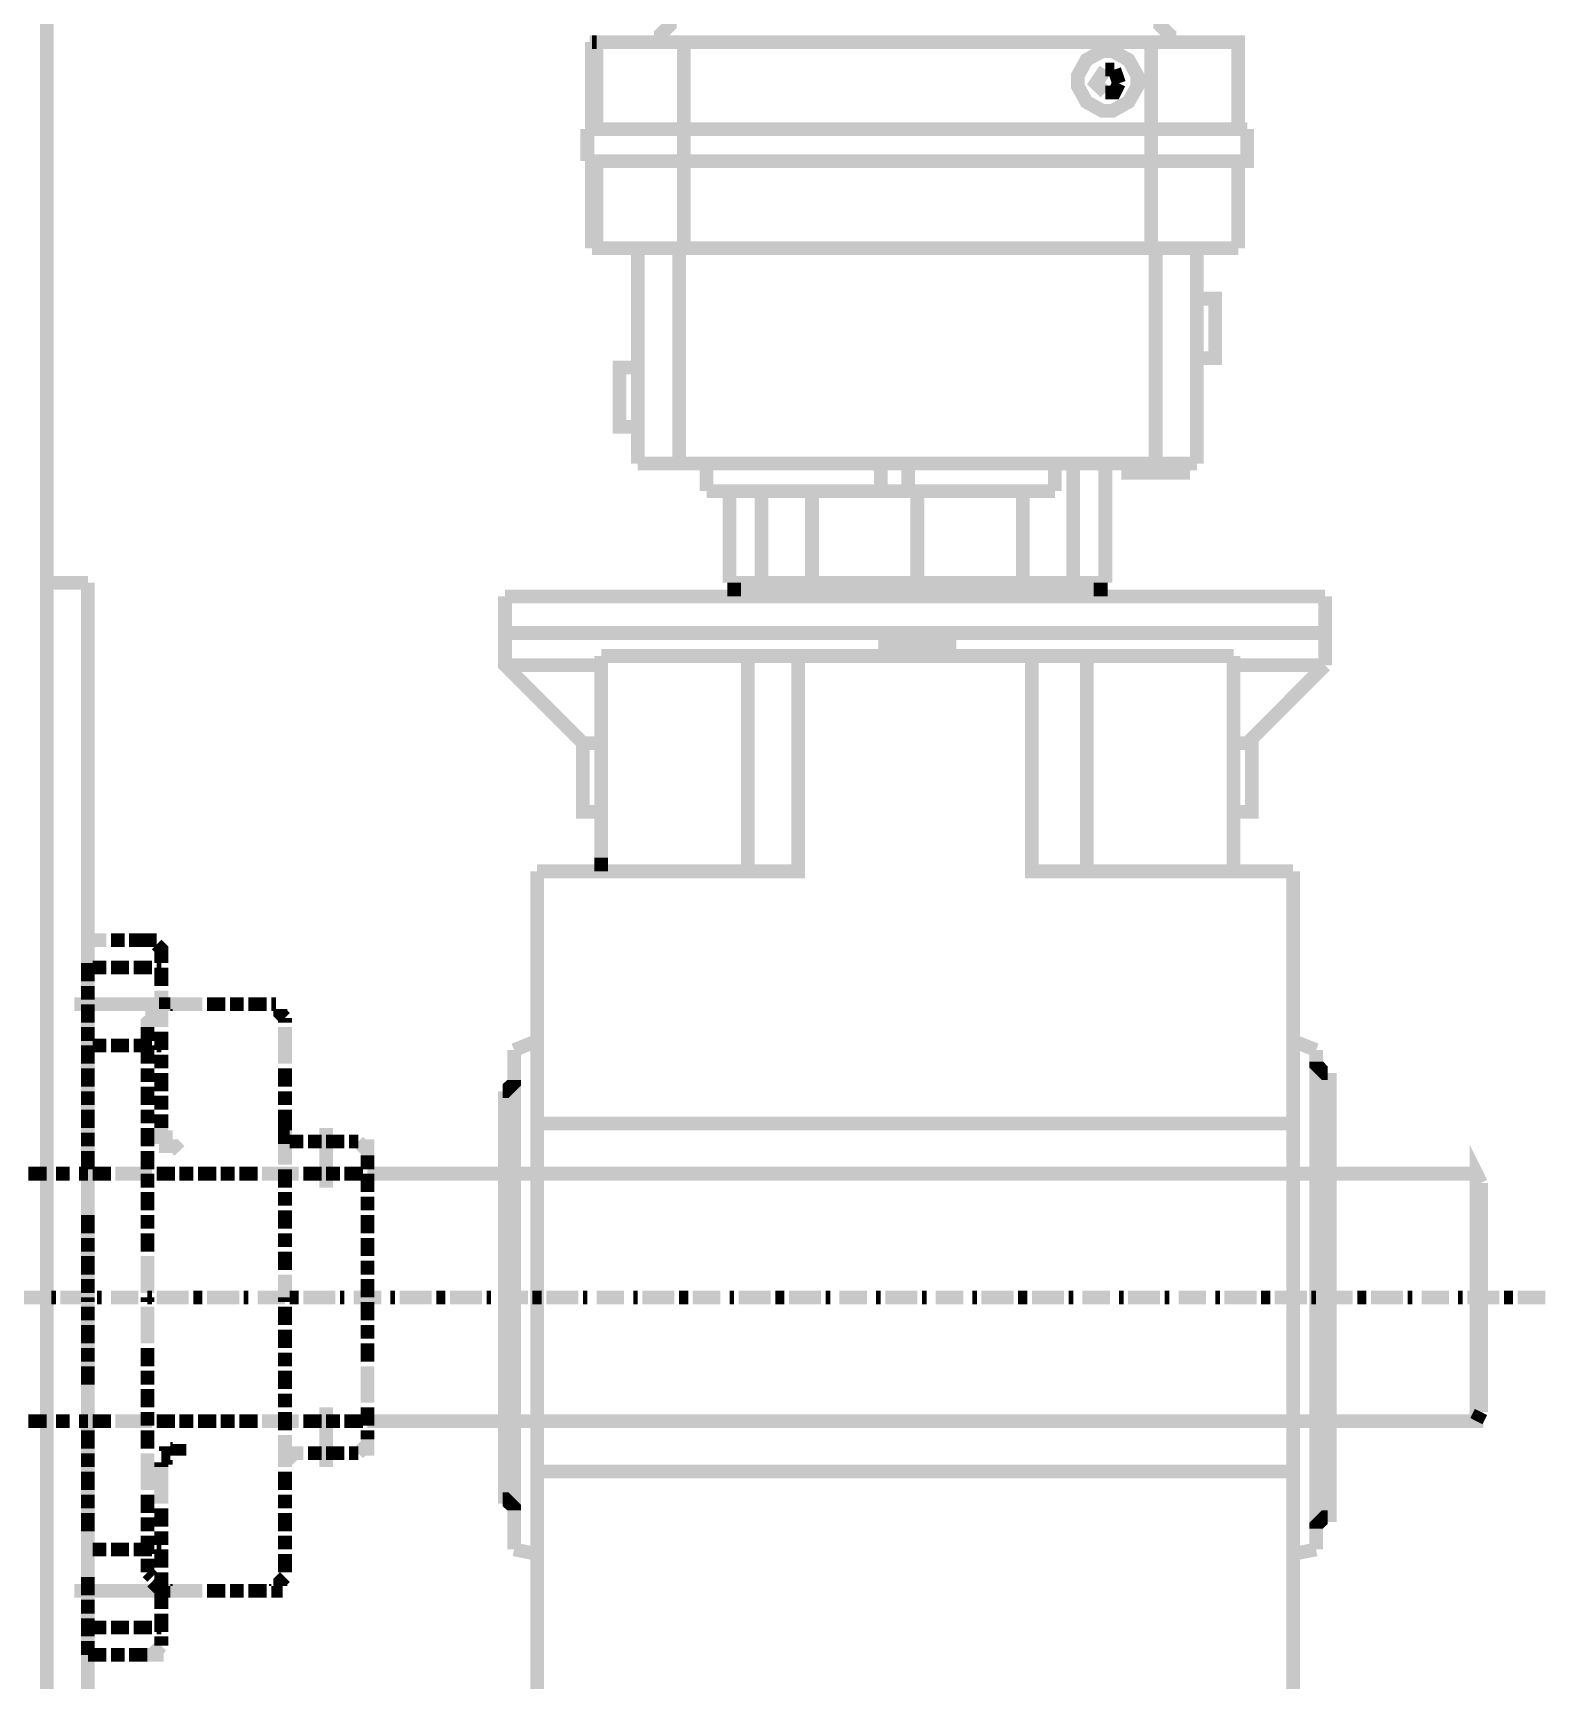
# Model space of a CAD drawing. Extents: x -2.4 to 13.4, y -16 to -5.
# Drawn here: x 7.057 to 7.61, y -8.233 to -7.634 of the extents above; entities that cross this region are included whole.
import ezdxf

# ---------------------------------------------------------------- set-up
doc = ezdxf.new("R2010")
doc.units = 0
doc.header["$MEASUREMENT"] = 0

msp = doc.modelspace()

# ---------------------------------------------------------------- linework, layer by layer
at = {"color": 0, "const_width": 0.005}
for points in [[(7.06203, -12.95219), (7.06203, -7.21884)], [(7.28284, -7.63551), (7.28425, -7.63551), (7.28864, -7.63112), (7.28864, -7.62966)], [(7.46697, -7.62966), (7.46697, -7.63112), (7.47138, -7.63551), (7.47284, -7.63551)], [(7.262, -7.6372), (7.26032, -7.6372)], [(7.26032, -7.6372), (7.26032, -7.66883)], [(7.262, -7.66883), (7.262, -7.6372), (7.2937, -7.6372), (7.2937, -7.66883), (7.2937, -7.68049), (7.2937, -7.71218)], [(7.2937, -7.6372), (7.46367, -7.6372), (7.46367, -7.66883)], [(7.49535, -7.66883), (7.49535, -7.6372), (7.49535, -7.6372), (7.46367, -7.6372)], [(7.49535, -7.66883), (7.49535, -7.6372)], [(7.44702, -7.65554), (7.44364, -7.65218), (7.44702, -7.64718)], [(7.44702, -7.64718), (7.45032, -7.64718)], [(7.45032, -7.64718), (7.452, -7.65218)], [(7.452, -7.65218), (7.45032, -7.65554), (7.44702, -7.65554)], [(7.25864, -7.66883), (7.25864, -7.66883), (7.2937, -7.66883)], [(7.25864, -7.68049), (7.25864, -7.68049), (7.2937, -7.68049), (7.46367, -7.68049), (7.49866, -7.68049), (7.49866, -7.68049), (7.49866, -7.66883)], [(7.25864, -7.66883), (7.25864, -7.68049)], [(7.25864, -7.66883), (7.25864, -7.68049)], [(7.49866, -7.66883), (7.49866, -7.66883), (7.46367, -7.66883), (7.2937, -7.66883)], [(7.46367, -7.66883), (7.46367, -7.68049)], [(7.49866, -7.68049), (7.49866, -7.66883)], [(7.26032, -7.71218), (7.262, -7.71218), (7.262, -7.68049)], [(7.26032, -7.68049), (7.26032, -7.71218)], [(7.46367, -7.68049), (7.46367, -7.71218)], [(7.49535, -7.68049), (7.49535, -7.71218)], [(7.49535, -7.71218), (7.49535, -7.68049)], [(7.49535, -7.71218), (7.49535, -7.71218), (7.46367, -7.71218), (7.2937, -7.71218), (7.262, -7.71218)], [(7.27697, -7.79052), (7.27697, -7.71218)], [(7.292, -7.71218), (7.292, -7.79052)], [(7.46535, -7.79052), (7.46535, -7.71218)], [(7.48032, -7.71218), (7.48032, -7.79052)], [(7.48032, -7.73051), (7.487, -7.73051), (7.487, -7.74049), (7.487, -7.75216), (7.48032, -7.75216)], [(7.27697, -7.77718), (7.27036, -7.77718), (7.27036, -7.75552), (7.27697, -7.75552)], [(7.48032, -7.79052), (7.46535, -7.79052), (7.292, -7.79052), (7.27697, -7.79052)], [(7.30199, -7.79052), (7.30199, -7.8005)], [(7.36536, -7.79052), (7.36536, -7.8005)], [(7.37534, -7.8005), (7.37534, -7.79052)], [(7.42867, -7.8005), (7.42867, -7.79052)], [(7.43535, -7.79052), (7.43535, -7.83387)], [(7.44702, -7.83387), (7.44702, -7.79052)], [(7.47534, -7.79052), (7.47534, -7.79383), (7.45531, -7.79383), (7.45531, -7.79052)], [(7.42867, -7.8005), (7.37534, -7.8005), (7.36536, -7.8005), (7.30199, -7.8005)], [(7.31035, -7.8005), (7.31035, -7.83387)], [(7.34035, -7.83387), (7.32202, -7.83387), (7.32202, -7.8005)], [(7.34035, -7.8005), (7.34035, -7.83387), (7.37865, -7.83387)], [(7.37865, -7.83387), (7.37865, -7.8005)], [(7.417, -7.8005), (7.417, -7.83387)], [(7.06203, -7.83387), (7.077, -7.83387)], [(7.06203, -8.35551), (7.077, -8.35551), (7.077, -7.83387)], [(7.2287, -7.83886), (7.37865, -7.83886), (7.52697, -7.83886)], [(7.2287, -7.83886), (7.2287, -7.85215)], [(7.32202, -7.83387), (7.31035, -7.83387)], [(7.31203, -7.83387), (7.31203, -7.83886)], [(7.32202, -7.83387), (7.37865, -7.83387), (7.43535, -7.83387)], [(7.44702, -7.83387), (7.43535, -7.83387)], [(7.44534, -7.83886), (7.44534, -7.83387)], [(7.52697, -7.85215), (7.52697, -7.83886)], [(7.37865, -7.85215), (7.2287, -7.85215)], [(7.2287, -7.85215), (7.2287, -7.86387), (7.25702, -7.89219)], [(7.52697, -7.85215), (7.37865, -7.85215), (7.2287, -7.85215)], [(7.39032, -7.86051), (7.39032, -7.85551), (7.36699, -7.85551), (7.36699, -7.86051)], [(7.52697, -7.86387), (7.52697, -7.85215)], [(7.51532, -7.93884), (7.42032, -7.93884), (7.42032, -7.86051), (7.33536, -7.86051), (7.33536, -7.93884), (7.24036, -7.93884)], [(7.26368, -7.93884), (7.26368, -7.86051)], [(7.33536, -7.86051), (7.31702, -7.86051), (7.26368, -7.86051)], [(7.31702, -7.93884), (7.31702, -7.86051)], [(7.49367, -7.86051), (7.44034, -7.86051), (7.42032, -7.86051)], [(7.44034, -7.93884), (7.44034, -7.86051)], [(7.49367, -7.93884), (7.49367, -7.86051)], [(7.26368, -7.86387), (7.2287, -7.86387)], [(7.52697, -7.86387), (7.49367, -7.86387)], [(7.49866, -7.89219), (7.52697, -7.86387)], [(7.26368, -7.9172), (7.25702, -7.9172), (7.25702, -7.89219), (7.26368, -7.89219)], [(7.49367, -7.89219), (7.50034, -7.89219), (7.50034, -7.90554), (7.50034, -7.9172), (7.49367, -7.9172)], [(7.26368, -7.93386), (7.26368, -7.93884)], [(7.24036, -8.15716), (7.24036, -8.14549), (7.24036, -8.0422), (7.24036, -8.03054), (7.24036, -7.93884)], [(7.51532, -7.93884), (7.51532, -8.03054), (7.51532, -8.0422), (7.51532, -8.14549), (7.51532, -8.15716)], [(7.08367, -7.96386), (7.08199, -7.96386), (7.08031, -7.96386), (7.07868, -7.96386), (7.077, -7.96386), (7.077, -7.96548), (7.077, -7.96716), (7.077, -7.96884), (7.077, -7.97054)], [(7.09035, -7.96386), (7.08867, -7.96386), (7.08699, -7.96386), (7.08536, -7.96386)], [(7.09865, -7.96386), (7.09702, -7.96386), (7.09534, -7.96386), (7.09366, -7.96386), (7.09197, -7.96386)], [(7.10202, -7.96386), (7.10034, -7.96386), (7.09865, -7.96386)], [(7.1037, -7.96884), (7.1037, -7.96716), (7.10202, -7.96548)], [(7.1037, -7.96884), (7.1037, -7.97054), (7.1037, -7.97216)], [(7.077, -7.97216), (7.077, -7.97384), (7.077, -7.97552), (7.077, -7.97715), (7.077, -7.97883)], [(7.08367, -7.97384), (7.08199, -7.97384), (7.08031, -7.97384), (7.07868, -7.97384)], [(7.09197, -7.97384), (7.09035, -7.97384), (7.08867, -7.97384), (7.08699, -7.97384), (7.08536, -7.97384)], [(7.10034, -7.97384), (7.09865, -7.97384), (7.09702, -7.97384), (7.09534, -7.97384), (7.09366, -7.97384)], [(7.1037, -7.97384), (7.10202, -7.97384)], [(7.1037, -7.97384), (7.1037, -7.97552), (7.1037, -7.97715), (7.1037, -7.97883), (7.1037, -7.98051)], [(7.077, -7.98051), (7.077, -7.98219), (7.077, -7.98383), (7.077, -7.98551)], [(7.1037, -7.98219), (7.1037, -7.98383), (7.1037, -7.98551), (7.1037, -7.98719), (7.1037, -7.98887), (7.1037, -7.99049), (7.1037, -7.99218), (7.1037, -7.99386), (7.1037, -7.99548)], [(7.10868, -7.98719), (7.07202, -7.98719)], [(7.077, -7.98719), (7.077, -7.98887), (7.077, -7.99049), (7.077, -7.99218), (7.077, -7.99386)], [(7.1037, -7.98887), (7.10202, -7.98887), (7.10202, -7.99049), (7.10034, -7.99049), (7.10034, -7.99218), (7.09865, -7.99386), (7.09865, -7.99548)], [(7.107, -7.98719), (7.10532, -7.98719), (7.10532, -7.98887)], [(7.11867, -7.98719), (7.11699, -7.98719), (7.11536, -7.98719), (7.11368, -7.98719), (7.112, -7.98719), (7.11031, -7.98719), (7.10868, -7.98719), (7.107, -7.98719), (7.10532, -7.98719)], [(7.12703, -7.98719), (7.12534, -7.98719), (7.12366, -7.98719), (7.12197, -7.98719), (7.12035, -7.98719)], [(7.13364, -7.98719), (7.13202, -7.98719), (7.13034, -7.98719), (7.12865, -7.98719)], [(7.142, -7.98719), (7.14032, -7.98719), (7.13868, -7.98719), (7.137, -7.98719), (7.13532, -7.98719)], [(7.14536, -7.98719), (7.14368, -7.98719)], [(7.14867, -7.99218), (7.14699, -7.99049), (7.14699, -7.98887)], [(7.14867, -7.99218), (7.14867, -7.99386)], [(7.077, -7.99548), (7.077, -7.99718), (7.077, -7.99886), (7.077, -8.00054)], [(7.09865, -7.99548), (7.09865, -7.99718), (7.09865, -7.99886), (7.09865, -8.00054)], [(7.1037, -7.99718), (7.1037, -7.99886), (7.1037, -8.00054), (7.1037, -8.00216), (7.1037, -8.00384)], [(7.14867, -7.99548), (7.14867, -7.99718), (7.14867, -7.99886), (7.14867, -8.00054), (7.14867, -8.00216), (7.14867, -8.00384), (7.14867, -8.00552), (7.14867, -8.00715), (7.14867, -8.00883)], [(7.24036, -8.00054), (7.232, -8.00384)], [(7.52367, -8.00384), (7.51532, -8.00054)], [(7.077, -8.00216), (7.077, -8.00384), (7.077, -8.00552), (7.077, -8.00715), (7.077, -8.00883)], [(7.08367, -8.00216), (7.08199, -8.00216), (7.08031, -8.00216), (7.07868, -8.00216)], [(7.09197, -8.00216), (7.09035, -8.00216), (7.08867, -8.00216), (7.08699, -8.00216), (7.08536, -8.00216)], [(7.10034, -8.00216), (7.09865, -8.00216), (7.09702, -8.00216), (7.09534, -8.00216), (7.09366, -8.00216)], [(7.09865, -8.00216), (7.09865, -8.00384), (7.09865, -8.00552), (7.09865, -8.00715), (7.09865, -8.00883)], [(7.1037, -8.00216), (7.10202, -8.00216)], [(7.1037, -8.00552), (7.1037, -8.00715), (7.1037, -8.00883), (7.1037, -8.01051)], [(7.232, -8.00384), (7.232, -8.18548)], [(7.52367, -8.00384), (7.52367, -8.18548)], [(7.077, -8.01051), (7.077, -8.0122), (7.077, -8.01383), (7.077, -8.01551), (7.077, -8.01719)], [(7.09865, -8.01051), (7.09865, -8.0122), (7.09865, -8.01383), (7.09865, -8.01551)], [(7.1037, -8.0122), (7.1037, -8.01383), (7.1037, -8.01551), (7.1037, -8.01719), (7.1037, -8.01881)], [(7.14867, -8.01051), (7.14867, -8.0122), (7.14867, -8.01383), (7.14867, -8.01551), (7.14867, -8.01719)], [(7.52367, -8.00802), (7.52367, -8.00905), (7.52677, -8.0122), (7.52785, -8.0122)], [(7.52867, -8.0122), (7.52867, -8.1755)], [(7.077, -8.01881), (7.077, -8.02049), (7.077, -8.02218), (7.077, -8.02386)], [(7.09865, -8.01719), (7.09865, -8.01881), (7.09865, -8.02049), (7.09865, -8.02218), (7.09865, -8.02386)], [(7.14867, -8.01881), (7.14867, -8.02049), (7.14867, -8.02218), (7.14867, -8.02386)], [(7.22782, -8.01881), (7.22886, -8.01881), (7.232, -8.01572), (7.232, -8.01469)], [(7.2287, -8.01881), (7.2287, -8.16883)], [(7.1037, -8.02049), (7.1037, -8.02218), (7.1037, -8.02386), (7.1037, -8.0255)], [(7.077, -8.0255), (7.077, -8.02718), (7.077, -8.02886), (7.077, -8.03054), (7.077, -8.03216)], [(7.09865, -8.0255), (7.09865, -8.02718), (7.09865, -8.02886), (7.09865, -8.03054)], [(7.1037, -8.02718), (7.1037, -8.02886), (7.1037, -8.03054), (7.1037, -8.03216)], [(7.14867, -8.0255), (7.14867, -8.02718), (7.14867, -8.02886), (7.14867, -8.03054), (7.14867, -8.03216)], [(7.24036, -8.03054), (7.51532, -8.03054)], [(7.077, -8.03384), (7.077, -8.03552), (7.077, -8.03715), (7.077, -8.03884)], [(7.09865, -8.03216), (7.09865, -8.03384), (7.09865, -8.03552), (7.09865, -8.03715), (7.09865, -8.03884)], [(7.1037, -8.03216), (7.1037, -8.03384), (7.1037, -8.03552), (7.10532, -8.03552), (7.10532, -8.03715), (7.10532, -8.03884), (7.107, -8.03884), (7.10868, -8.03884), (7.11031, -8.04052)], [(7.14867, -8.03216), (7.14867, -8.03384), (7.14867, -8.03552), (7.14867, -8.03715), (7.14867, -8.03884), (7.14867, -8.04052), (7.14867, -8.0422), (7.14867, -8.04383), (7.14867, -8.04551)], [(7.14867, -8.03216), (7.14867, -8.03384), (7.14867, -8.03552), (7.15035, -8.03552)], [(7.16364, -8.03216), (7.16364, -8.05387)], [(7.077, -8.04052), (7.077, -8.0422), (7.077, -8.04383), (7.077, -8.04551), (7.077, -8.04719)], [(7.09865, -8.04052), (7.09865, -8.0422), (7.09865, -8.04383), (7.09865, -8.04551), (7.09865, -8.04719)], [(7.15035, -8.03715), (7.15197, -8.03715)], [(7.15535, -8.03715), (7.15367, -8.03715), (7.15197, -8.03715)], [(7.16202, -8.03715), (7.16034, -8.03715), (7.15865, -8.03715), (7.15703, -8.03715)], [(7.17032, -8.03715), (7.1687, -8.03715), (7.167, -8.03715), (7.16532, -8.03715), (7.16364, -8.03715)], [(7.17531, -8.03715), (7.17368, -8.03715), (7.172, -8.03715)], [(7.17867, -8.0422), (7.17867, -8.04052), (7.17867, -8.03884), (7.17699, -8.03884), (7.17531, -8.03715)], [(7.58367, -8.05218), (7.58199, -8.04881), (7.58199, -8.13883), (7.17867, -8.13883)], [(7.17867, -8.0422), (7.17867, -8.04383), (7.17867, -8.04551), (7.17867, -8.04719)], [(7.06203, -8.04881), (7.05535, -8.04881)], [(7.07034, -8.04881), (7.06534, -8.04881)], [(7.077, -8.04881), (7.0737, -8.04881)], [(7.077, -8.04881), (7.077, -8.0505), (7.077, -8.05218), (7.077, -8.05387), (7.077, -8.05549), (7.077, -8.05718), (7.077, -8.05886), (7.077, -8.06048), (7.077, -8.06216)], [(7.08536, -8.04881), (7.08367, -8.04881), (7.08199, -8.04881), (7.08031, -8.04881), (7.07868, -8.04881)], [(7.10034, -8.04881), (7.09865, -8.04881), (7.09702, -8.04881), (7.09534, -8.04881), (7.09366, -8.04881), (7.09197, -8.04881), (7.09035, -8.04881), (7.08867, -8.04881), (7.08699, -8.04881)], [(7.09865, -8.04881), (7.09865, -8.0505), (7.09865, -8.05218), (7.09865, -8.05387)], [(7.10868, -8.04881), (7.107, -8.04881), (7.10532, -8.04881), (7.1037, -8.04881), (7.10202, -8.04881)], [(7.11536, -8.04881), (7.11368, -8.04881), (7.112, -8.04881), (7.11031, -8.04881)], [(7.12366, -8.04881), (7.12197, -8.04881), (7.12035, -8.04881), (7.11867, -8.04881), (7.11699, -8.04881)], [(7.13034, -8.04881), (7.12865, -8.04881), (7.12703, -8.04881), (7.12534, -8.04881)], [(7.13868, -8.04881), (7.137, -8.04881), (7.13532, -8.04881), (7.13364, -8.04881), (7.13202, -8.04881)], [(7.15367, -8.04881), (7.15197, -8.04881), (7.15035, -8.04881), (7.14867, -8.04881), (7.14699, -8.04881), (7.14536, -8.04881), (7.14368, -8.04881), (7.142, -8.04881), (7.14032, -8.04881)], [(7.14867, -8.04719), (7.14867, -8.04881), (7.14867, -8.0505), (7.14867, -8.05218), (7.14867, -8.05387)], [(7.16202, -8.04881), (7.16034, -8.04881), (7.15865, -8.04881), (7.15703, -8.04881), (7.15535, -8.04881)], [(7.1687, -8.04881), (7.167, -8.04881), (7.16532, -8.04881), (7.16364, -8.04881)], [(7.17699, -8.04881), (7.17531, -8.04881), (7.17368, -8.04881), (7.172, -8.04881), (7.17032, -8.04881)], [(7.17867, -8.04881), (7.17867, -8.0505), (7.17867, -8.05218), (7.17867, -8.05387), (7.17867, -8.05549)], [(7.17867, -8.04881), (7.58199, -8.04881)], [(7.58367, -8.05218), (7.58367, -8.13551)], [(7.09865, -8.05549), (7.09865, -8.05718), (7.09865, -8.05886), (7.09865, -8.06048), (7.09865, -8.06216)], [(7.14867, -8.05549), (7.14867, -8.05718), (7.14867, -8.05886), (7.14867, -8.06048)], [(7.17867, -8.05718), (7.17867, -8.05886), (7.17867, -8.06048), (7.17867, -8.06216)], [(7.077, -8.06384), (7.077, -8.06552), (7.077, -8.06716), (7.077, -8.06884), (7.077, -8.07052)], [(7.09865, -8.06384), (7.09865, -8.06552), (7.09865, -8.06716), (7.09865, -8.06884)], [(7.14867, -8.06216), (7.14867, -8.06384), (7.14867, -8.06552), (7.14867, -8.06716), (7.14867, -8.06884)], [(7.17867, -8.06384), (7.17867, -8.06552), (7.17867, -8.06716), (7.17867, -8.06884), (7.17867, -8.07052)], [(7.077, -8.0722), (7.077, -8.07383), (7.077, -8.07551), (7.077, -8.07719)], [(7.09865, -8.07052), (7.09865, -8.0722), (7.09865, -8.07383), (7.09865, -8.07551), (7.09865, -8.07719)], [(7.14867, -8.07052), (7.14867, -8.0722), (7.14867, -8.07383), (7.14867, -8.07551)], [(7.17867, -8.0722), (7.17867, -8.07383), (7.17867, -8.07551), (7.17867, -8.07719), (7.17867, -8.07881)], [(7.077, -8.07881), (7.077, -8.08051), (7.077, -8.08219), (7.077, -8.08387), (7.077, -8.0855)], [(7.09865, -8.07881), (7.09865, -8.08051), (7.09865, -8.08219), (7.09865, -8.08387), (7.09865, -8.0855), (7.09865, -8.08718), (7.09865, -8.08886), (7.09865, -8.09048), (7.09865, -8.09216)], [(7.14867, -8.07719), (7.14867, -8.07881), (7.14867, -8.08051), (7.14867, -8.08219), (7.14867, -8.08387)], [(7.17867, -8.08051), (7.17867, -8.08219), (7.17867, -8.08387), (7.17867, -8.0855)], [(7.077, -8.08718), (7.077, -8.08886), (7.077, -8.09048), (7.077, -8.09216)], [(7.14867, -8.0855), (7.14867, -8.08718), (7.14867, -8.08886), (7.14867, -8.09048), (7.14867, -8.09216), (7.14867, -8.09384)], [(7.17867, -8.08718), (7.17867, -8.08886), (7.17867, -8.09048), (7.17867, -8.09216), (7.17867, -8.09384)], [(7.05031, -8.09384), (7.06035, -8.09384)], [(7.06365, -8.09384), (7.06534, -8.09384)], [(7.06702, -8.09384), (7.07868, -8.09384)], [(7.077, -8.09554), (7.077, -8.09384)], [(7.08031, -8.09384), (7.08199, -8.09384)], [(7.08536, -8.09384), (7.09534, -8.09384)], [(7.09865, -8.09384), (7.10034, -8.09384)], [(7.09865, -8.09554), (7.09865, -8.09384)], [(7.10202, -8.09384), (7.11368, -8.09384)], [(7.11536, -8.09384), (7.11867, -8.09384)], [(7.12035, -8.09384), (7.13202, -8.09384)], [(7.13364, -8.09384), (7.13532, -8.09384)], [(7.13868, -8.09384), (7.14867, -8.09384)], [(7.14867, -8.09554), (7.14867, -8.09384)], [(7.15035, -8.09384), (7.15367, -8.09384)], [(7.15535, -8.09384), (7.167, -8.09384)], [(7.1687, -8.09384), (7.17032, -8.09384)], [(7.17368, -8.09384), (7.18367, -8.09384)], [(7.17867, -8.10215), (7.17867, -8.10052), (7.17867, -8.09884), (7.17867, -8.09716), (7.17867, -8.09554)], [(7.18703, -8.09384), (7.18865, -8.09384)], [(7.19034, -8.09384), (7.202, -8.09384)], [(7.20368, -8.09384), (7.20699, -8.09384)], [(7.20867, -8.09384), (7.22034, -8.09384)], [(7.22202, -8.09384), (7.22365, -8.09384)], [(7.22702, -8.09384), (7.237, -8.09384)], [(7.23868, -8.09384), (7.24199, -8.09384)], [(7.24367, -8.09384), (7.25534, -8.09384)], [(7.25702, -8.09384), (7.25864, -8.09384)], [(7.262, -8.09384), (7.27199, -8.09384)], [(7.27535, -8.09384), (7.27697, -8.09384)], [(7.27867, -8.09384), (7.29032, -8.09384)], [(7.292, -8.09384), (7.29532, -8.09384)], [(7.297, -8.09384), (7.30699, -8.09384)], [(7.31035, -8.09384), (7.31203, -8.09384)], [(7.31365, -8.09384), (7.32532, -8.09384)], [(7.327, -8.09384), (7.33031, -8.09384)], [(7.33199, -8.09384), (7.34366, -8.09384)], [(7.34534, -8.09384), (7.34702, -8.09384)], [(7.35034, -8.09384), (7.36031, -8.09384)], [(7.36368, -8.09384), (7.36536, -8.09384)], [(7.36699, -8.09384), (7.37865, -8.09384)], [(7.38034, -8.09384), (7.38202, -8.09384)], [(7.38532, -8.09384), (7.39536, -8.09384)], [(7.39867, -8.09384), (7.40035, -8.09384)], [(7.40197, -8.09384), (7.41364, -8.09384)], [(7.41532, -8.09384), (7.4187, -8.09384)], [(7.42032, -8.09384), (7.43199, -8.09384)], [(7.43367, -8.09384), (7.43535, -8.09384)], [(7.43865, -8.09384), (7.4487, -8.09384)], [(7.452, -8.09384), (7.45368, -8.09384)], [(7.45531, -8.09384), (7.46697, -8.09384)], [(7.46866, -8.09384), (7.47034, -8.09384)], [(7.47365, -8.09384), (7.48368, -8.09384)], [(7.487, -8.09384), (7.48868, -8.09384)], [(7.49036, -8.09384), (7.50203, -8.09384)], [(7.50365, -8.09384), (7.50702, -8.09384)], [(7.50864, -8.09384), (7.52036, -8.09384)], [(7.52199, -8.09384), (7.52367, -8.09384)], [(7.52697, -8.09384), (7.53702, -8.09384)], [(7.53864, -8.09384), (7.542, -8.09384)], [(7.5437, -8.09384), (7.55535, -8.09384)], [(7.55699, -8.09384), (7.55867, -8.09384)], [(7.56203, -8.09384), (7.57202, -8.09384)], [(7.57532, -8.09384), (7.577, -8.09384)], [(7.57868, -8.09384), (7.59035, -8.09384)], [(7.59197, -8.09384), (7.59534, -8.09384)], [(7.59702, -8.09384), (7.607, -8.09384)], [(7.077, -8.10215), (7.077, -8.10052), (7.077, -8.09884), (7.077, -8.09716)], [(7.09865, -8.11051), (7.09865, -8.10883), (7.09865, -8.10719), (7.09865, -8.10551), (7.09865, -8.10383), (7.09865, -8.10215), (7.09865, -8.10052), (7.09865, -8.09884), (7.09865, -8.09716)], [(7.14867, -8.10383), (7.14867, -8.10215), (7.14867, -8.10052), (7.14867, -8.09884), (7.14867, -8.09716)], [(7.077, -8.11051), (7.077, -8.10883), (7.077, -8.10719), (7.077, -8.10551), (7.077, -8.10383)], [(7.14867, -8.11219), (7.14867, -8.11051), (7.14867, -8.10883), (7.14867, -8.10719), (7.14867, -8.10551)], [(7.17867, -8.10883), (7.17867, -8.10719), (7.17867, -8.10551), (7.17867, -8.10383)], [(7.077, -8.11718), (7.077, -8.11549), (7.077, -8.11387), (7.077, -8.11219)], [(7.09865, -8.11886), (7.09865, -8.11718), (7.09865, -8.11549), (7.09865, -8.11387), (7.09865, -8.11219)], [(7.14867, -8.11886), (7.14867, -8.11718), (7.14867, -8.11549), (7.14867, -8.11387)], [(7.17867, -8.11718), (7.17867, -8.11549), (7.17867, -8.11387), (7.17867, -8.11219), (7.17867, -8.11051)], [(7.077, -8.12554), (7.077, -8.12386), (7.077, -8.12218), (7.077, -8.12048), (7.077, -8.11886)], [(7.09865, -8.12554), (7.09865, -8.12386), (7.09865, -8.12218), (7.09865, -8.12048)], [(7.14867, -8.12716), (7.14867, -8.12554), (7.14867, -8.12386), (7.14867, -8.12218), (7.14867, -8.12048)], [(7.17867, -8.13215), (7.17867, -8.13052), (7.17867, -8.12884), (7.17867, -8.12716), (7.17867, -8.12554), (7.17867, -8.12386), (7.17867, -8.12218), (7.17867, -8.12048), (7.17867, -8.11886)], [(7.077, -8.14051), (7.077, -8.13883), (7.077, -8.1372), (7.077, -8.13551), (7.077, -8.13383), (7.077, -8.13215), (7.077, -8.13052), (7.077, -8.12884), (7.077, -8.12716)], [(7.09865, -8.13383), (7.09865, -8.13215), (7.09865, -8.13052), (7.09865, -8.12884), (7.09865, -8.12716)], [(7.14867, -8.13383), (7.14867, -8.13215), (7.14867, -8.13052), (7.14867, -8.12884)], [(7.06203, -8.13883), (7.05535, -8.13883)], [(7.07034, -8.13883), (7.06534, -8.13883)], [(7.077, -8.13883), (7.0737, -8.13883)], [(7.08536, -8.13883), (7.08367, -8.13883), (7.08199, -8.13883), (7.08031, -8.13883), (7.07868, -8.13883)], [(7.10034, -8.13883), (7.09865, -8.13883), (7.09702, -8.13883), (7.09534, -8.13883), (7.09366, -8.13883), (7.09197, -8.13883), (7.09035, -8.13883), (7.08867, -8.13883), (7.08699, -8.13883)], [(7.09865, -8.14051), (7.09865, -8.13883), (7.09865, -8.1372), (7.09865, -8.13551)], [(7.10868, -8.13883), (7.107, -8.13883), (7.10532, -8.13883), (7.1037, -8.13883), (7.10202, -8.13883)], [(7.11536, -8.13883), (7.11368, -8.13883), (7.112, -8.13883), (7.11031, -8.13883)], [(7.12366, -8.13883), (7.12197, -8.13883), (7.12035, -8.13883), (7.11867, -8.13883), (7.11699, -8.13883)], [(7.13034, -8.13883), (7.12865, -8.13883), (7.12703, -8.13883), (7.12534, -8.13883)], [(7.13868, -8.13883), (7.137, -8.13883), (7.13532, -8.13883), (7.13364, -8.13883), (7.13202, -8.13883)], [(7.15367, -8.13883), (7.15197, -8.13883), (7.15035, -8.13883), (7.14867, -8.13883), (7.14699, -8.13883), (7.14536, -8.13883), (7.14368, -8.13883), (7.142, -8.13883), (7.14032, -8.13883)], [(7.14867, -8.14219), (7.14867, -8.14051), (7.14867, -8.13883), (7.14867, -8.1372), (7.14867, -8.13551)], [(7.16202, -8.13883), (7.16034, -8.13883), (7.15865, -8.13883), (7.15703, -8.13883), (7.15535, -8.13883)], [(7.16364, -8.15554), (7.16364, -8.13383)], [(7.1687, -8.13883), (7.167, -8.13883), (7.16532, -8.13883), (7.16364, -8.13883)], [(7.17699, -8.13883), (7.17531, -8.13883), (7.17368, -8.13883), (7.172, -8.13883), (7.17032, -8.13883)], [(7.17867, -8.14051), (7.17867, -8.13883), (7.17867, -8.1372), (7.17867, -8.13551), (7.17867, -8.13383)], [(7.58199, -8.13883), (7.58367, -8.13551)], [(7.077, -8.14886), (7.077, -8.14718), (7.077, -8.14549), (7.077, -8.14381), (7.077, -8.14219)], [(7.09865, -8.14886), (7.09865, -8.14718), (7.09865, -8.14549), (7.09865, -8.14381), (7.09865, -8.14219)], [(7.14867, -8.15554), (7.14867, -8.15386), (7.14867, -8.15218), (7.14867, -8.1505), (7.14867, -8.14886), (7.14867, -8.14718), (7.14867, -8.14549), (7.14867, -8.14381)], [(7.17867, -8.14549), (7.17867, -8.14381), (7.17867, -8.14219)], [(7.077, -8.15554), (7.077, -8.15386), (7.077, -8.15218), (7.077, -8.1505)], [(7.09865, -8.16384), (7.09865, -8.16215), (7.09865, -8.16052), (7.09865, -8.15884), (7.09865, -8.15716), (7.09865, -8.15554), (7.09865, -8.15386), (7.09865, -8.15218), (7.09865, -8.1505)], [(7.107, -8.1505), (7.10532, -8.1505), (7.10532, -8.15218), (7.1037, -8.15218)], [(7.11031, -8.14718), (7.11031, -8.14886), (7.10868, -8.14886), (7.107, -8.14886)], [(7.15535, -8.1505), (7.15367, -8.1505), (7.15197, -8.1505), (7.15035, -8.15218), (7.14867, -8.15218), (7.14867, -8.15386), (7.14867, -8.15554)], [(7.16202, -8.1505), (7.16034, -8.1505), (7.15865, -8.1505), (7.15703, -8.1505)], [(7.17032, -8.1505), (7.1687, -8.1505), (7.167, -8.1505), (7.16532, -8.1505), (7.16364, -8.1505)], [(7.17531, -8.1505), (7.17368, -8.1505), (7.172, -8.1505)], [(7.17531, -8.1505), (7.17699, -8.14886), (7.17867, -8.14886), (7.17867, -8.14718), (7.17867, -8.14549)], [(7.1037, -8.15386), (7.1037, -8.15554)], [(7.1037, -8.16883), (7.1037, -8.1672), (7.1037, -8.16552), (7.1037, -8.16384), (7.1037, -8.16215), (7.1037, -8.16052), (7.1037, -8.15884), (7.1037, -8.15716), (7.1037, -8.15554)], [(7.077, -8.16384), (7.077, -8.16215), (7.077, -8.16052), (7.077, -8.15884), (7.077, -8.15716)], [(7.14867, -8.16384), (7.14867, -8.16215), (7.14867, -8.16052), (7.14867, -8.15884), (7.14867, -8.15716)], [(7.077, -8.17051), (7.077, -8.16883), (7.077, -8.1672), (7.077, -8.16552)], [(7.09865, -8.17219), (7.09865, -8.17051), (7.09865, -8.16883), (7.09865, -8.1672), (7.09865, -8.16552)], [(7.14867, -8.17051), (7.14867, -8.16883), (7.14867, -8.1672), (7.14867, -8.16552)], [(7.232, -8.17133), (7.232, -8.17029), (7.22886, -8.1672), (7.22782, -8.1672)], [(7.077, -8.17887), (7.077, -8.17718), (7.077, -8.1755), (7.077, -8.17381), (7.077, -8.17219)], [(7.09865, -8.17887), (7.09865, -8.17718), (7.09865, -8.1755), (7.09865, -8.17381)], [(7.1037, -8.17718), (7.1037, -8.1755), (7.1037, -8.17381), (7.1037, -8.17219), (7.1037, -8.17051)], [(7.14867, -8.17887), (7.14867, -8.17718), (7.14867, -8.1755), (7.14867, -8.17381), (7.14867, -8.17219)], [(7.52785, -8.17381), (7.52677, -8.17381), (7.52367, -8.17691), (7.52367, -8.17799)], [(7.077, -8.19384), (7.077, -8.19216), (7.077, -8.19052), (7.077, -8.18884), (7.077, -8.18716), (7.077, -8.18548), (7.077, -8.18386), (7.077, -8.18218), (7.077, -8.18049)], [(7.09865, -8.18716), (7.09865, -8.18548), (7.09865, -8.18386), (7.09865, -8.18218), (7.09865, -8.18049)], [(7.1037, -8.18386), (7.1037, -8.18218), (7.1037, -8.18049), (7.1037, -8.17887)], [(7.14867, -8.18548), (7.14867, -8.18386), (7.14867, -8.18218), (7.14867, -8.18049)], [(7.08367, -8.18548), (7.08199, -8.18548), (7.08031, -8.18548), (7.07868, -8.18548)], [(7.09197, -8.18548), (7.09035, -8.18548), (7.08867, -8.18548), (7.08699, -8.18548), (7.08536, -8.18548)], [(7.10034, -8.18548), (7.09865, -8.18548), (7.09702, -8.18548), (7.09534, -8.18548), (7.09366, -8.18548)], [(7.1037, -8.18548), (7.10202, -8.18548)], [(7.1037, -8.19216), (7.1037, -8.19052), (7.1037, -8.18884), (7.1037, -8.18716), (7.1037, -8.18548)], [(7.232, -8.18548), (7.24036, -8.18716)], [(7.51532, -8.18716), (7.52367, -8.18548)], [(7.09865, -8.19384), (7.09865, -8.19216), (7.09865, -8.19052), (7.09865, -8.18884)], [(7.14867, -8.19384), (7.14867, -8.19216), (7.14867, -8.19052), (7.14867, -8.18884), (7.14867, -8.18716)], [(7.077, -8.20219), (7.077, -8.20051), (7.077, -8.19883), (7.077, -8.1972), (7.077, -8.19552)], [(7.09865, -8.19384), (7.10034, -8.19552)], [(7.10034, -8.1972), (7.10202, -8.19883), (7.1037, -8.19883)], [(7.1037, -8.19883), (7.1037, -8.1972), (7.1037, -8.19552), (7.1037, -8.19384)], [(7.10532, -8.19883), (7.10532, -8.20051), (7.107, -8.20051)], [(7.14368, -8.20051), (7.14536, -8.20051), (7.14536, -8.19883)], [(7.14699, -8.19883), (7.14699, -8.1972), (7.14867, -8.19552)], [(7.10868, -8.20051), (7.07202, -8.20051)], [(7.077, -8.20887), (7.077, -8.20719), (7.077, -8.20551), (7.077, -8.20381)], [(7.1037, -8.20719), (7.1037, -8.20551), (7.1037, -8.20381), (7.1037, -8.20219), (7.1037, -8.20051)], [(7.11867, -8.20051), (7.11699, -8.20051), (7.11536, -8.20051), (7.11368, -8.20051), (7.112, -8.20051), (7.11031, -8.20051), (7.10868, -8.20051), (7.107, -8.20051), (7.10532, -8.20051)], [(7.12703, -8.20051), (7.12534, -8.20051), (7.12366, -8.20051), (7.12197, -8.20051), (7.12035, -8.20051)], [(7.13364, -8.20051), (7.13202, -8.20051), (7.13034, -8.20051), (7.12865, -8.20051)], [(7.142, -8.20051), (7.14032, -8.20051), (7.13868, -8.20051), (7.137, -8.20051), (7.13532, -8.20051)], [(7.077, -8.21716), (7.077, -8.21548), (7.077, -8.21386), (7.077, -8.21218), (7.077, -8.2105)], [(7.1037, -8.21548), (7.1037, -8.21386), (7.1037, -8.21218), (7.1037, -8.2105), (7.1037, -8.20887)], [(7.08367, -8.21386), (7.08199, -8.21386), (7.08031, -8.21386), (7.07868, -8.21386)], [(7.09197, -8.21386), (7.09035, -8.21386), (7.08867, -8.21386), (7.08699, -8.21386), (7.08536, -8.21386)], [(7.10034, -8.21386), (7.09865, -8.21386), (7.09702, -8.21386), (7.09534, -8.21386), (7.09366, -8.21386)], [(7.1037, -8.21386), (7.10202, -8.21386)], [(7.077, -8.22384), (7.077, -8.22216), (7.077, -8.22054), (7.077, -8.21884)], [(7.09865, -8.22384), (7.10034, -8.22384), (7.10202, -8.22384), (7.10202, -8.22216), (7.1037, -8.22054)], [(7.1037, -8.22054), (7.1037, -8.21884), (7.1037, -8.21716)], [(7.08367, -8.22384), (7.08199, -8.22384), (7.08031, -8.22384), (7.07868, -8.22384), (7.077, -8.22384)], [(7.09035, -8.22384), (7.08867, -8.22384), (7.08699, -8.22384), (7.08536, -8.22384)], [(7.09865, -8.22384), (7.09702, -8.22384), (7.09534, -8.22384), (7.09366, -8.22384), (7.09197, -8.22384)]]:
    msp.add_lwpolyline(points, dxfattribs=at)
for points in [[(7.44782, -7.64051), (7.44588, -7.64051), (7.44017, -7.64365), (7.43703, -7.6494), (7.43703, -7.65136), (7.43703, -7.65326), (7.44017, -7.65895), (7.44588, -7.66215), (7.44782, -7.66215), (7.44972, -7.66215), (7.45547, -7.65895), (7.45867, -7.65326), (7.45867, -7.65136), (7.45867, -7.6494), (7.45547, -7.64365), (7.44972, -7.64051), (7.44782, -7.64051)], [(7.26368, -7.93386), (7.26368, -7.93386)], [(7.077, -7.97384), (7.077, -7.97384)], [(7.1037, -7.98719), (7.1037, -7.98719)], [(7.14368, -7.98719), (7.14368, -7.98719)], [(7.14536, -7.98887), (7.14536, -7.98887)], [(7.077, -8.00216), (7.077, -8.00216)], [(7.52867, -8.0122), (7.52867, -8.0122)], [(7.2287, -8.01881), (7.2287, -8.01881)], [(7.077, -8.04881), (7.077, -8.04881)], [(7.17867, -8.04881), (7.17867, -8.04881)], [(7.077, -8.09384), (7.077, -8.09384)], [(7.09865, -8.09384), (7.09865, -8.09384)], [(7.17867, -8.09384), (7.17867, -8.09384)], [(7.077, -8.13883), (7.077, -8.13883)], [(7.17867, -8.13883), (7.17867, -8.13883)], [(7.14867, -8.15554), (7.14867, -8.15554)], [(7.24036, -8.23719), (7.24036, -8.15716), (7.51532, -8.15716), (7.51532, -8.23719), (7.51532, -8.24218), (7.24036, -8.24218), (7.24036, -8.23719)], [(7.2287, -8.16883), (7.2287, -8.16883)], [(7.52867, -8.1755), (7.52867, -8.1755)], [(7.077, -8.18548), (7.077, -8.18548)], [(7.14867, -8.19552), (7.14867, -8.19552)], [(7.1037, -8.20051), (7.1037, -8.20051)], [(7.14368, -8.20051), (7.14368, -8.20051)], [(7.077, -8.21386), (7.077, -8.21386)]]:
    msp.add_lwpolyline(points, close=True, dxfattribs=at)

doc.saveas('drawing.dxf')
